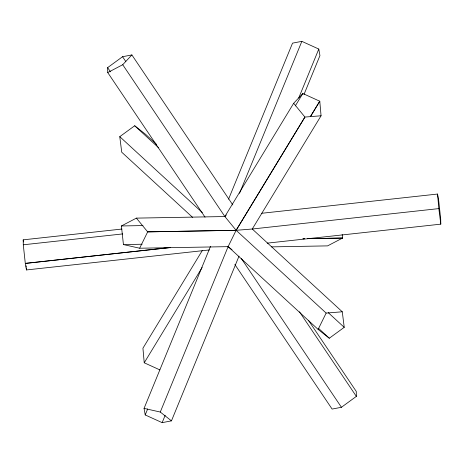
<?xml version="1.0" encoding="UTF-8"?>
<svg xmlns="http://www.w3.org/2000/svg" width="464" height="464" viewBox="0 0 464 464"><rect width="100%" height="100%" fill="white"/><g stroke="black" fill="none" stroke-linecap="round" stroke-linejoin="round"><path stroke-width="0.7" d="M228.555 199.166L292.54 43.135L301.855 41.348M239.018 256.128L171.46 420.86L162.156 422.652L145.215 414.944L144.055 408.39L210.517 246.338M145.215 414.944L147.685 408.917M239.517 193.355L301.855 41.348L318.791 49.056L319.94 55.61L304.013 94.447M171.46 420.86L160.277 412.044L228.114 246.651L236.135 230.306L304.929 117.061L321.065 115.78M162.156 422.652L165.172 415.28M298.741 97.939L318.791 49.056M142.129 244.232L123.43 244.569L139.652 248.223L147.668 231.878L236.118 230.306L252.259 229.013L438.84 208.603L437.546 194.051L261.766 213.278M318.124 329.417L326.146 313.072L342.275 311.791L344.224 327.34L329.301 338.233L318.124 329.417L228.12 246.645L139.652 248.223M202.345 250.45L142.929 348.226L144.234 362.784L159.865 369.901M326.146 313.072L236.13 230.306L224.86 216.543L293.666 103.298L302.841 93.508L319.771 101.222L321.065 115.78L252.259 229.013L342.275 311.791M295.319 105.885L302.841 93.508M144.234 362.79L202.142 267.484M205.036 217.175L107.741 72.564L122.722 64.722L131.886 54.932L232.812 204.949M226.31 215L224.854 216.543L136.393 218.121L121.417 225.962L123.43 244.569M107.741 72.564L107.642 67.622L122.566 56.718L131.886 54.926M192.572 217.349L121.73 152.209L119.77 136.665L134.693 125.761L145.876 134.572L156.53 144.368M234.825 264.451L332.114 409.068L341.429 407.282L356.352 396.384L356.265 391.43L308.624 320.624M209.438 249.934L26.46 269.949L25.3 263.401L23.287 244.795L23.2 239.842L121.899 229.048M23.287 244.795L122.705 233.92M267.183 243.142L440.8 224.153L440.713 219.211L438.7 200.605L437.546 194.045M121.417 225.962L142.993 225.574M271.51 246.877L327.601 245.879L342.583 238.049L342.194 234.471M144.055 408.39L160.277 412.044M228.108 246.651L232.029 249.731M134.693 125.761L158.665 147.807M328.245 312.643L344.224 327.34M119.77 136.665L202.327 212.582M318.652 328.437L329.301 338.233M293.666 103.298L304.929 117.061L236.124 230.301L147.668 231.878L136.399 218.121M299.431 311.773L356.352 396.384M122.566 56.718L125.796 61.521M122.728 64.722L224.86 216.537M241.315 258.46L341.429 407.282M107.648 67.616L110.473 71.821M438.84 208.603L440.8 224.153M23.2 239.842L23.467 241.959M26.088 265.785L26.21 267.177M26.332 268.563L26.454 269.949M319.777 101.222L310.375 116.69L319.771 101.222M170.102 247.556L25.3 263.401L170.102 247.561M304.465 238.722L303.027 238.751L304.465 238.722M342.583 238.044L307.342 238.67L342.583 238.049"/></g></svg>
